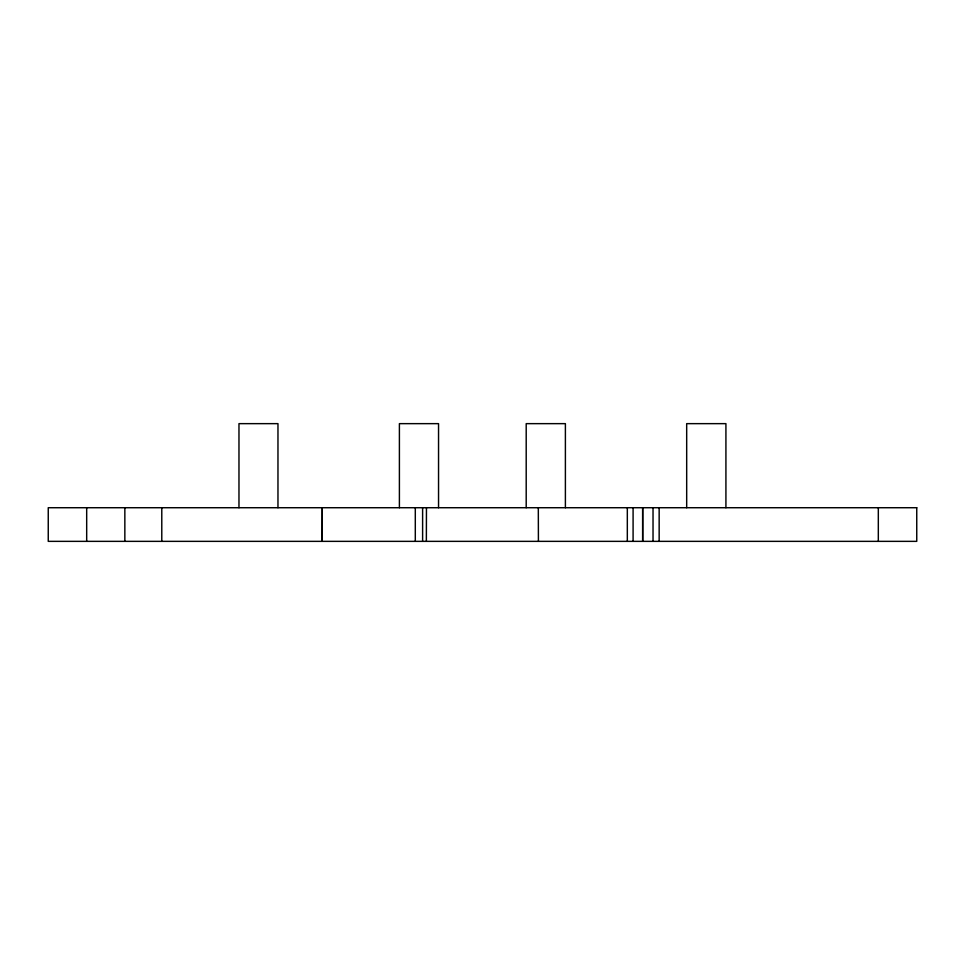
<?xml version="1.0" encoding="UTF-8"?>
<svg xmlns="http://www.w3.org/2000/svg" width="965" height="965" viewBox="0 0 965 965"><rect width="100%" height="100%" fill="white"/><g stroke="black" fill="none" stroke-linecap="round" stroke-linejoin="round"><path stroke-width="1.45" d="M878.319 507.723L878.319 541.353M725.921 507.723L725.921 423.647L686.682 423.647L686.682 507.723M659.155 507.723L659.155 541.353M653.028 507.723L653.028 541.353M642.726 507.723L642.726 541.353M642.618 507.723L642.618 541.353M633.088 507.723L633.088 541.353M627.322 507.723L627.322 541.353M565.394 507.723L565.394 423.647L526.202 423.647L526.202 507.723M538.313 507.723L538.41 541.353M438.544 507.723L438.544 423.647L399.401 423.647L399.401 507.723M426.458 507.723L426.361 541.353M422.61 507.723L422.61 541.353M415.3 507.723L415.3 541.353M277.968 507.723L277.968 423.647L238.97 423.647L238.97 507.723M161.782 507.723L161.782 541.353M124.847 507.723L124.847 541.353M86.681 507.723L86.681 541.353M916.75 507.723L48.25 507.723L48.25 541.353L916.75 541.353L916.75 507.723M322.274 541.353L322.274 507.723L322.153 541.353"/></g></svg>
